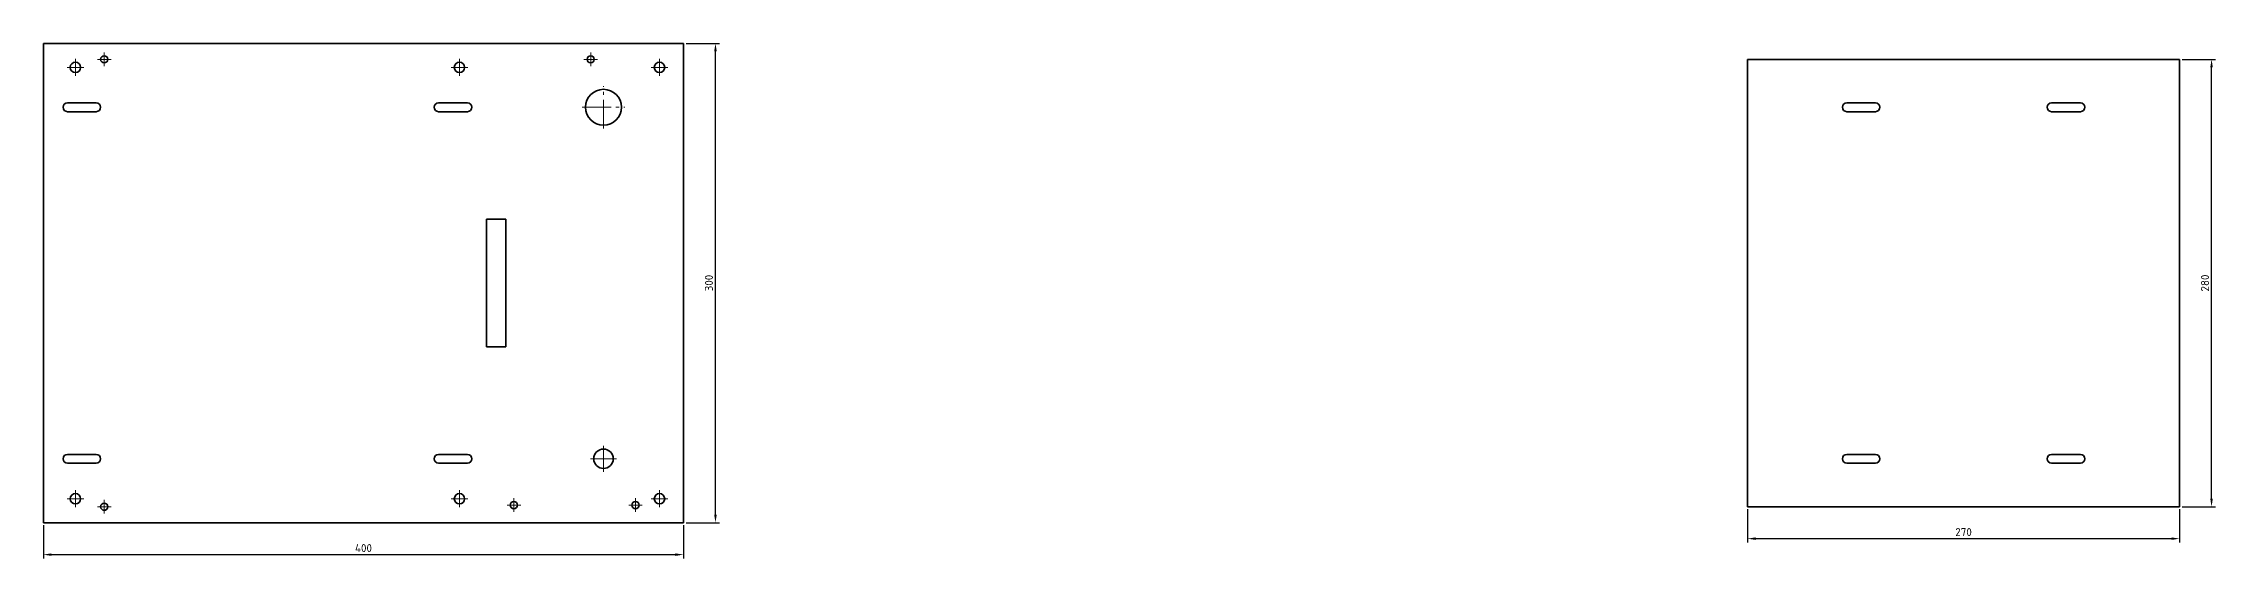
# Model space of a CAD drawing. Header units: millimetres. Extents: x 2065 to 9328, y -1428 to 511.
# Drawn here: x 6326 to 7684, y -118 to 205 of the extents above; entities that cross this region are included whole.
import ezdxf

# ---------------------------------------------------------------- set-up
doc = ezdxf.new("R2010")
doc.units = ezdxf.units.MM
doc.linetypes.add('CENTER_ISO', pattern=[26, 18, -3, 2, -3])
for name, color, linetype, lineweight in [('2D-VISIBLE', 7, 'Continuous', 35), ('CENTER', 1, 'CENTER_ISO', 18), ('DIMENSIONS', 4, 'Continuous', 18)]:
    doc.layers.add(name, color=color, linetype=linetype, lineweight=lineweight)
doc.styles.add('ISO', font='isocpeur.ttf')
doc.styles.add('OpenSansCondensed-Light', font='OpenSansCondensed-Light.ttf')
doc.dimstyles.new('EZDXF', dxfattribs={"dimtxt": 0.25, "dimasz": 0.175, "dimexe": 0.375, "dimexo": 0.125, "dimgap": 0.1, "dimtad": 1, "dimlfac": 100, "dimzin": 12, "dimdsep": 46, "dimtxsty": 'OpenSansCondensed-Light', "dimblk": 'ARCHTICK', "dimcen": 2.5, "dimazin": 3, "dimtfac": 0.5, "dimtmove": 2, "dimatfit": 3})

# ---------------------------------------------------------------- blocks, each defined once
blk = doc.blocks.new('_CLOSEDFILLED')
at = {"color": 0, "linetype": 'BYBLOCK'}
blk.add_solid([(-1, 0.16), (0, 0), (-1, -0.16)], dxfattribs=at)
blk = doc.blocks.new('*D13')
at = {"color": 4}
for p, q in [((6326, -96.6), (6326, -117.5)), ((6726, -96.6), (6726, -117.5)), ((6331, -115), (6721, -115))]:
    blk.add_line(p, q, dxfattribs=at)
at = {"layer": 'Defpoints'}
for p in [(6326, -95), (6726, -95), (6326, -115)]:
    blk.add_point(p, dxfattribs=at)
at = {"layer": 'DIMENSIONS', "color": 4, "xscale": 5, "yscale": 5, "rotation": 180}
blk.add_blockref('_CLOSEDFILLED', (6326, -115), dxfattribs=at)
at = {"layer": 'DIMENSIONS', "color": 4, "xscale": 5, "yscale": 5}
blk.add_blockref('_CLOSEDFILLED', (6726, -115), dxfattribs=at)
at = {"layer": 'DIMENSIONS', "color": 7, "insert": (6526, -110.9), "char_height": 5, "attachment_point": 5, "style": 'ISO'}
blk.add_mtext('400', dxfattribs=at)
blk = doc.blocks.new('*D14')
at = {"color": 4}
for p, q in [((6727.6, 205), (6748.5, 205)), ((6746, -90), (6746, 200)), ((6727.6, -95), (6748.5, -95))]:
    blk.add_line(p, q, dxfattribs=at)
at = {"layer": 'Defpoints'}
for p in [(6726, 205), (6726, -95), (6746, -95)]:
    blk.add_point(p, dxfattribs=at)
at = {"layer": 'DIMENSIONS', "color": 4, "xscale": 5, "yscale": 5}
for p, rotation in [((6746, 205), 90), ((6746, -95), 270)]:
    blk.add_blockref('_CLOSEDFILLED', p, dxfattribs=dict(at, rotation=rotation))
at = {"layer": 'DIMENSIONS', "color": 7, "insert": (6741.9, 55), "char_height": 5, "attachment_point": 5, "rotation": 90, "style": 'ISO'}
blk.add_mtext('300', dxfattribs=at)
blk = doc.blocks.new('*D15')
at = {"color": 4}
for p, q in [((7391, -86.6), (7391, -107.5)), ((7661, -86.6), (7661, -107.5)), ((7396, -105), (7656, -105))]:
    blk.add_line(p, q, dxfattribs=at)
at = {"layer": 'Defpoints'}
for p in [(7391, -85), (7661, -85), (7391, -105)]:
    blk.add_point(p, dxfattribs=at)
at = {"layer": 'DIMENSIONS', "color": 4, "xscale": 5, "yscale": 5, "rotation": 180}
blk.add_blockref('_CLOSEDFILLED', (7391, -105), dxfattribs=at)
at = {"layer": 'DIMENSIONS', "color": 4, "xscale": 5, "yscale": 5}
blk.add_blockref('_CLOSEDFILLED', (7661, -105), dxfattribs=at)
at = {"layer": 'DIMENSIONS', "color": 7, "insert": (7526, -100.9), "char_height": 5, "attachment_point": 5, "style": 'ISO'}
blk.add_mtext('270', dxfattribs=at)
blk = doc.blocks.new('*D16')
at = {"color": 4}
for p, q in [((7662.6, 195), (7683.5, 195)), ((7681, -80), (7681, 190)), ((7662.6, -85), (7683.5, -85))]:
    blk.add_line(p, q, dxfattribs=at)
at = {"layer": 'Defpoints'}
for p in [(7661, 195), (7661, -85), (7681, -85)]:
    blk.add_point(p, dxfattribs=at)
at = {"layer": 'DIMENSIONS', "color": 4, "xscale": 5, "yscale": 5}
for p, rotation in [((7681, 195), 90), ((7681, -85), 270)]:
    blk.add_blockref('_CLOSEDFILLED', p, dxfattribs=dict(at, rotation=rotation))
at = {"layer": 'DIMENSIONS', "color": 7, "insert": (7676.9, 55), "char_height": 5, "attachment_point": 5, "rotation": 90, "style": 'ISO'}
blk.add_mtext('280', dxfattribs=at)

msp = doc.modelspace()

# ---------------------------------------------------------------- linework, layer by layer
at = {"layer": '2D-VISIBLE'}
for p, q in [((6726, 205), (6326, 205)), ((6326, 205), (6326, -95)), ((6726, -95), (6726, 205)), ((7661, 195), (7391, 195)), ((7391, 195), (7391, -85)), ((7661, -85), (7661, 195)), ((6341, 167.75), (6359, 167.75)), ((6573, 167.75), (6591, 167.75)), ((7453, 167.75), (7471, 167.75)), ((7581, 167.75), (7599, 167.75)), ((6359, 162.25), (6341, 162.25)), ((6591, 162.25), (6573, 162.25)), ((7471, 162.25), (7453, 162.25)), ((7599, 162.25), (7581, 162.25)), ((6603, 95), (6615, 95)), ((6603, 15), (6603, 95)), ((6615, 95), (6615, 15)), ((6615, 15), (6603, 15)), ((6341, -52.25), (6359, -52.25)), ((6573, -52.25), (6591, -52.25)), ((7453, -52.25), (7471, -52.25)), ((7581, -52.25), (7599, -52.25)), ((6359, -57.75), (6341, -57.75)), ((6591, -57.75), (6573, -57.75)), ((7471, -57.75), (7453, -57.75)), ((7599, -57.75), (7581, -57.75)), ((6326, -95), (6726, -95)), ((7391, -85), (7661, -85))]:
    msp.add_line(p, q, dxfattribs=at)
for centre, radius in [((6346, 190), 3.25), ((6364, 195), 2.25), ((6586, 190), 3.25), ((6668, 195), 2.25), ((6711, 190), 3.25), ((6676, 165), 11.25), ((6676, -55), 6.1), ((6346, -80), 3.25), ((6586, -80), 3.25), ((6711, -80), 3.25), ((6364, -85), 2.25), ((6620, -84), 2.25), ((6696, -84), 2.25)]:
    msp.add_circle(centre, radius, dxfattribs=at)
for centre, start, end in [((6341, 165), 90, 270), ((6359, 165), 270, 90), ((6573, 165), 90, 270), ((6591, 165), 270, 90), ((7453, 165), 90, 270), ((7471, 165), 270, 90), ((7581, 165), 90, 270), ((7599, 165), 270, 90), ((6341, -55), 90, 270), ((6359, -55), 270, 90), ((6573, -55), 90, 270), ((6591, -55), 270, 90), ((7453, -55), 90, 270), ((7471, -55), 270, 90), ((7581, -55), 90, 270), ((7599, -55), 270, 90)]:
    msp.add_arc(centre, 2.75, start, end, dxfattribs=at)
at = {"layer": 'CENTER'}
for p, q in [((6346, 184.75), (6346, 195.25)), ((6359.75, 195), (6368.25, 195)), ((6364, 190.75), (6364, 199.25)), ((6586, 184.75), (6586, 195.25)), ((6663.75, 195), (6672.25, 195)), ((6668, 190.75), (6668, 199.25)), ((6711, 184.75), (6711, 195.25)), ((6340.75, 190), (6351.25, 190)), ((6580.75, 190), (6591.25, 190)), ((6676, 151.75), (6676, 178.25)), ((6705.75, 190), (6716.25, 190)), ((6662.75, 165), (6689.25, 165)), ((6676, -63.1), (6676, -46.9)), ((6667.9, -55), (6684.1, -55)), ((6340.75, -80), (6351.25, -80)), ((6346, -85.25), (6346, -74.75)), ((6364, -89.25), (6364, -80.75)), ((6580.75, -80), (6591.25, -80)), ((6586, -85.25), (6586, -74.75)), ((6620, -88.25), (6620, -79.75)), ((6696, -88.25), (6696, -79.75)), ((6705.75, -80), (6716.25, -80)), ((6711, -85.25), (6711, -74.75)), ((6359.75, -85), (6368.25, -85)), ((6615.75, -84), (6624.25, -84)), ((6691.75, -84), (6700.25, -84))]:
    msp.add_line(p, q, dxfattribs=at)

# ---------------------------------------------------------------- dimensions: what is measured, and where the dimension line sits
at = {"layer": 'DIMENSIONS'}
for base, p1, p2, picture, middle in [((6746, -95), (6726, -95), (6726, 205), '*D14', (6741.9, 55)), ((7681, -85), (7661, -85), (7661, 195), '*D16', (7676.9, 55))]:
    dim = msp.add_linear_dim(base=base, p1=p1, p2=p2, angle=90, dimstyle='EZDXF', override={"dimscale": 2, "dimtxt": 2.5, "dimasz": 2.5, "dimexe": 1.25, "dimexo": 0.8, "dimgap": 0.8, "dimtad": 1, "dimtih": 0, "dimtoh": 0, "dimdec": 1, "dimlfac": 1, "dimzin": 8, "dimdsep": 46, "dimpost": '', "dimtxsty": 'ISO', "dimtsz": 0, "dimdle": 0, "dimclrd": 4, "dimclre": 4, "dimclrt": 7}, dxfattribs=at)
    dim.commit()
    dim.dimension.update_dxf_attribs({"geometry": picture, "text_midpoint": middle})
for base, p1, p2, picture, middle in [((6326, -115), (6326, -95), (6726, -95), '*D13', (6526, -110.9)), ((7391, -105), (7391, -85), (7661, -85), '*D15', (7526, -100.9))]:
    dim = msp.add_linear_dim(base=base, p1=p1, p2=p2, dimstyle='EZDXF', override={"dimscale": 2, "dimtxt": 2.5, "dimasz": 2.5, "dimexe": 1.25, "dimexo": 0.8, "dimgap": 0.8, "dimtad": 1, "dimtih": 0, "dimtoh": 0, "dimdec": 1, "dimlfac": 1, "dimzin": 8, "dimdsep": 46, "dimpost": '', "dimtxsty": 'ISO', "dimtsz": 0, "dimdle": 0, "dimclrd": 4, "dimclre": 4, "dimclrt": 7}, dxfattribs=at)
    dim.commit()
    dim.dimension.update_dxf_attribs({"geometry": picture, "text_midpoint": middle})

doc.saveas('drawing.dxf')
